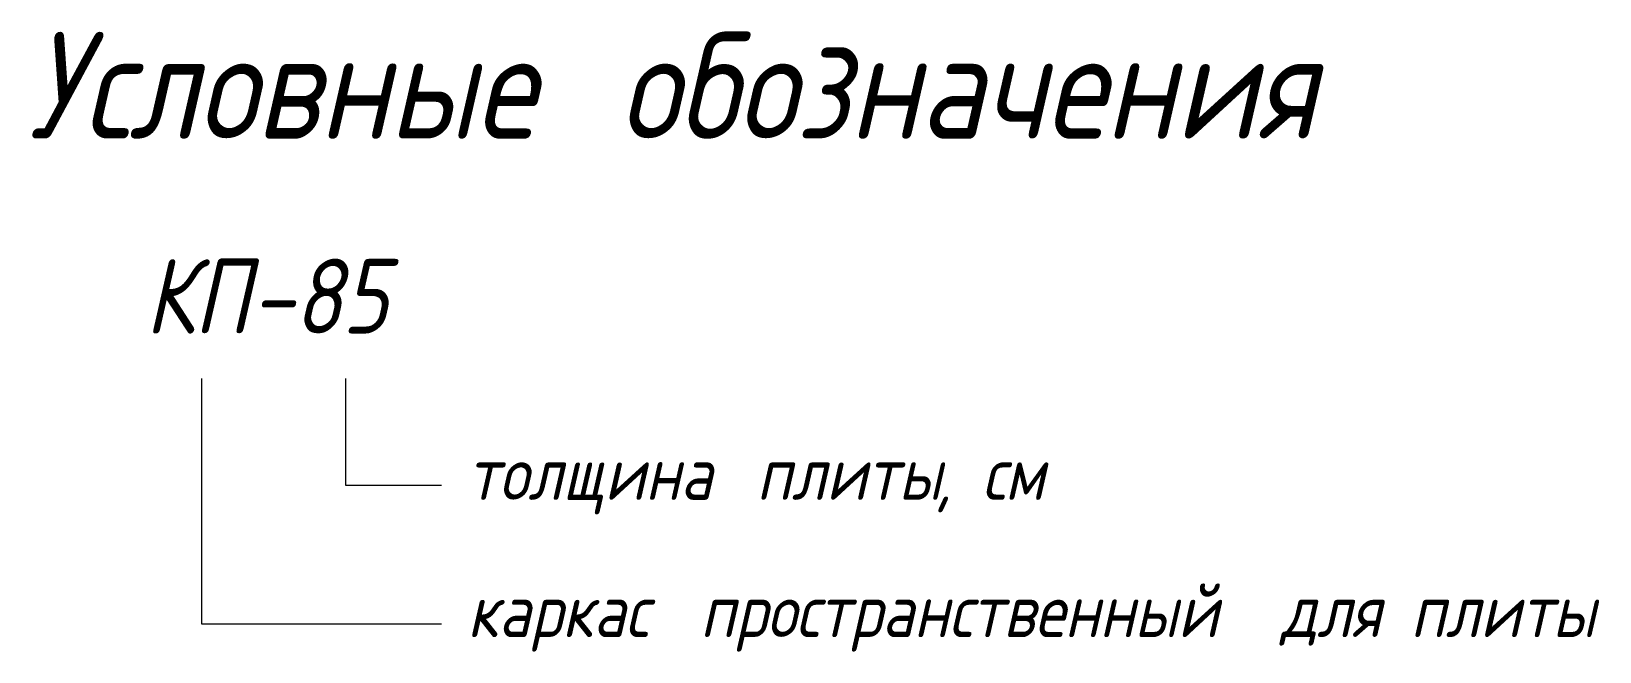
# Model space of a CAD drawing. Header units: millimetres. Extents: x 79934 to 89073, y -4162 to 24885.
# Drawn here: x 87472 to 88942, y 2646 to 3228 of the extents above; entities that cross this region are included whole.
import ezdxf

# ---------------------------------------------------------------- set-up
doc = ezdxf.new("R2010")
doc.units = ezdxf.units.MM
doc.layers.add('AA_Linii', color=7, linetype='Continuous', lineweight=9, true_color=0x00a600)
doc.layers.add('Gen_Text', color=7, linetype='Continuous', lineweight=9)
doc.styles.add('ISOCPEUR_I_3', font='isocpeui.ttf', dxfattribs={"width": 0.85, "height": 70})
doc.styles.add('ISOCPEUR_I_4', font='isocpeui.ttf', dxfattribs={"width": 0.85, "height": 50})
doc.styles.add('ISOCPEUR_I_5', font='isocpeui.ttf', dxfattribs={"width": 0.85, "height": 100})

msp = doc.modelspace()

# ---------------------------------------------------------------- linework, layer by layer
at = {"layer": 'AA_Linii', "color": 7}
for p, q in [((87631.3761, 2902.3752), (87631.3761, 2672.3752)), ((87766.3761, 2902.3752), (87766.3761, 2802.3752)), ((87766.3761, 2802.3752), (87856.3761, 2802.3752)), ((87631.3761, 2672.3752), (87856.3761, 2672.3752))]:
    msp.add_line(p, q, dxfattribs=at)

# ---------------------------------------------------------------- texts
at = {"layer": 'Gen_Text', "attachment_point": 1}
for s, insert, char_height, width, style in [('Условные', (87468.9265, 3226.9084), 100, 607.839463, 'ISOCPEUR_I_5'), ('\\fISOCPEUR|b0|i1|c204|p34|;\\W.85; ', (87970.4442, 3226.9084), 100, 64.054831, 'ISOCPEUR_I_5'), ('обозначения', (88023.2947, 3226.9084), 100, 828.6242, 'ISOCPEUR_I_5'), ('КП', (87578.583, 3014.387), 70, 119.93245, 'ISOCPEUR_I_3'), ('-85', (87677.5372, 3014.387), 70, 159.455644, 'ISOCPEUR_I_3'), ('\\fISOCPEUR|b0|i1|c204|p34|;\\W.85; ', (88124.5498, 2838.4891), 50, 32.70885, 'ISOCPEUR_I_4'), ('толщина', (87880.5378, 2838.4891), 50, 295.742519, 'ISOCPEUR_I_4'), ('плиты', (88151.5373, 2838.4891), 50, 204.430312, 'ISOCPEUR_I_4'), ('см', (88362.9394, 2838.4891), 50, 74.957781, 'ISOCPEUR_I_4'), (', ', (88320.2091, 2838.4891), 50, 51.789012, 'ISOCPEUR_I_4'), ('\\fISOCPEUR|b0|i1|c204|p34|;\\W.85; ', (88071.6993, 2709.8099), 50, 32.70885, 'ISOCPEUR_I_4'), ('пространственный', (88098.6868, 2709.8099), 50, 626.919625, 'ISOCPEUR_I_4'), ('\\fISOCPEUR|b0|i1|c204|p34|;\\W.85; ', (88615.9472, 2709.8099), 50, 32.70885, 'ISOCPEUR_I_4'), ('\\fISOCPEUR|b0|i1|c204|p34|;\\W.85; ', (88737.3909, 2709.8099), 50, 32.70885, 'ISOCPEUR_I_4'), ('каркас', (87880.5378, 2709.8099), 50, 231.687688, 'ISOCPEUR_I_4'), ('для', (88642.9347, 2709.8099), 50, 114.480975, 'ISOCPEUR_I_4'), ('плиты', (88764.3784, 2709.8099), 50, 204.430313, 'ISOCPEUR_I_4')]:
    msp.add_mtext(s, dxfattribs=dict(at, insert=insert, char_height=char_height, width=width, style=style))

doc.saveas('drawing.dxf')
